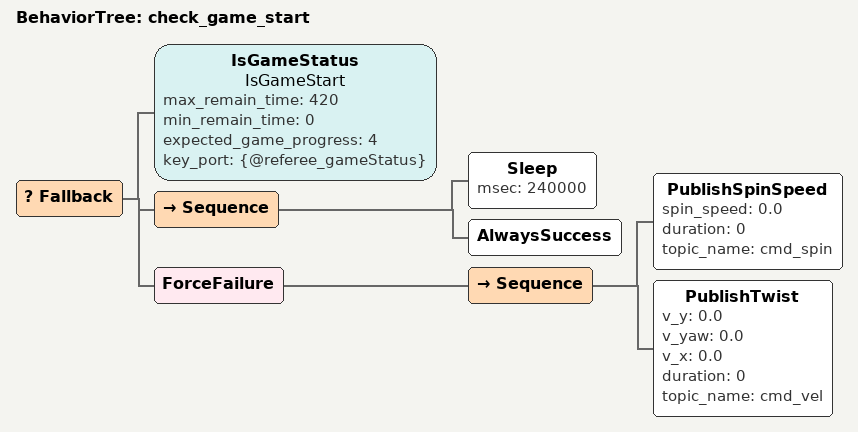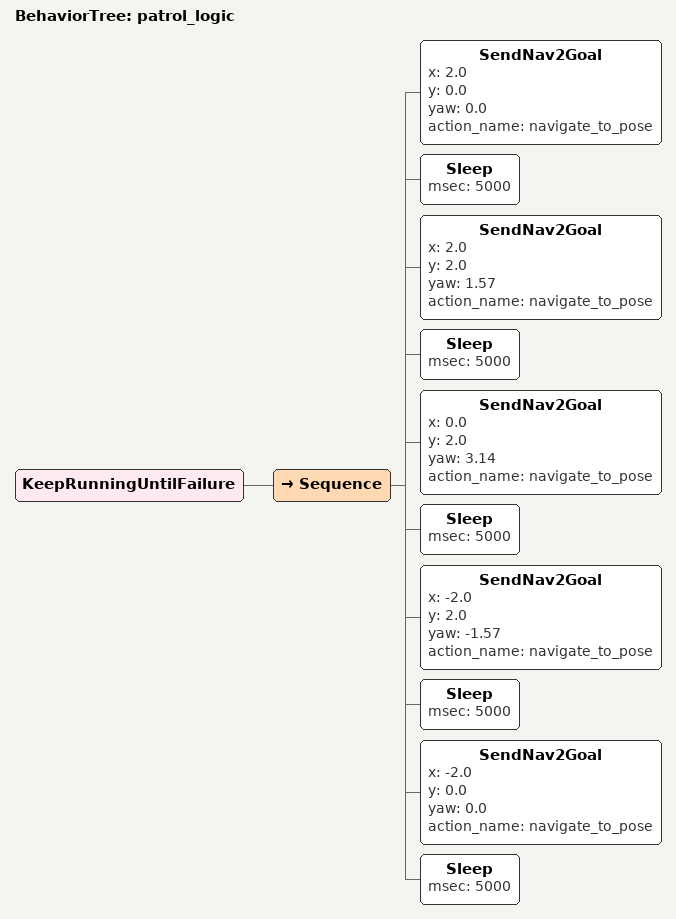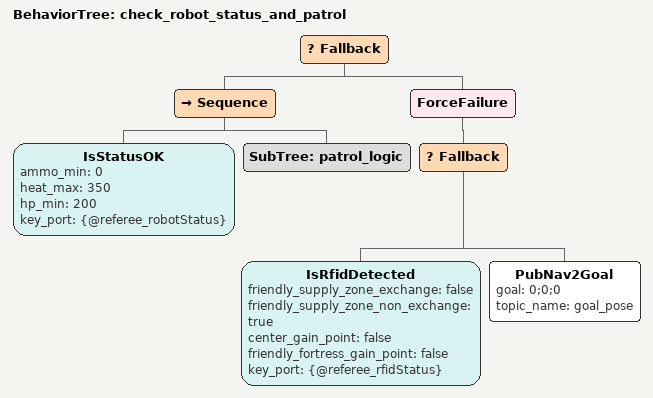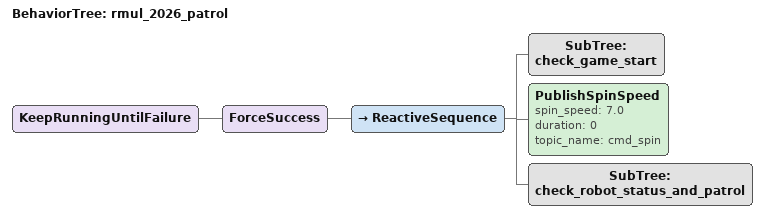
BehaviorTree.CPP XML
<?xml version="1.0" encoding="UTF-8"?>
<root BTCPP_format="4">

  <BehaviorTree ID="check_game_start">
    <Fallback>
      <IsGameStatus name="IsGameStart"
                    max_remain_time="420"
                    min_remain_time="0"
                    expected_game_progress="4"
                    key_port="{@referee_gameStatus}"/>

      <Sequence>
         <Sleep msec="240000"/>
         <AlwaysSuccess/>
      </Sequence>

      <ForceFailure>
        <Sequence>
          <PublishSpinSpeed spin_speed="0.0" duration="0" topic_name="cmd_spin"/>
          <PublishTwist v_y="0.0" v_yaw="0.0" v_x="0.0" duration="0" topic_name="cmd_vel"/>
        </Sequence>
      </ForceFailure>
    </Fallback>
  </BehaviorTree>

  <BehaviorTree ID="patrol_logic">
     <KeepRunningUntilFailure>
        <Sequence>
            <SendNav2Goal x="2.0" y="0.0" yaw="0.0" action_name="navigate_to_pose"/>
            <Sleep msec="5000"/>

            <SendNav2Goal x="2.0" y="2.0" yaw="1.57" action_name="navigate_to_pose"/>
            <Sleep msec="5000"/>

            <SendNav2Goal x="0.0" y="2.0" yaw="3.14" action_name="navigate_to_pose"/>
            <Sleep msec="5000"/>

            <SendNav2Goal x="-2.0" y="2.0" yaw="-1.57" action_name="navigate_to_pose"/>
            <Sleep msec="5000"/>

            <SendNav2Goal x="-2.0" y="0.0" yaw="0.0" action_name="navigate_to_pose"/>
            <Sleep msec="5000"/>
        </Sequence>
     </KeepRunningUntilFailure>
  </BehaviorTree>

  <BehaviorTree ID="check_robot_status_and_patrol">
    <Fallback>
      <Sequence>
         <IsStatusOK ammo_min="0"
                     heat_max="350"
                     hp_min="200"
                     key_port="{@referee_robotStatus}"/>
         <SubTree ID="patrol_logic"/>
      </Sequence>

      <ForceFailure>
        <Fallback>
          <IsRfidDetected friendly_supply_zone_exchange="false"
                          friendly_supply_zone_non_exchange="true"
                          center_gain_point="false"
                          friendly_fortress_gain_point="false"
                          key_port="{@referee_rfidStatus}"/>
          <PubNav2Goal goal="0;0;0" topic_name="goal_pose"/>
        </Fallback>
      </ForceFailure>
    </Fallback>
  </BehaviorTree>

  <BehaviorTree ID="rmul_2026_patrol">
    <KeepRunningUntilFailure>
      <ForceSuccess>
        <ReactiveSequence>
          <SubTree ID="check_game_start"/>

          <PublishSpinSpeed spin_speed="7.0"
                            duration="0"
                            topic_name="cmd_spin"/>

          <SubTree ID="check_robot_status_and_patrol"/>
        </ReactiveSequence>
      </ForceSuccess>
    </KeepRunningUntilFailure>
  </BehaviorTree>

</root>
